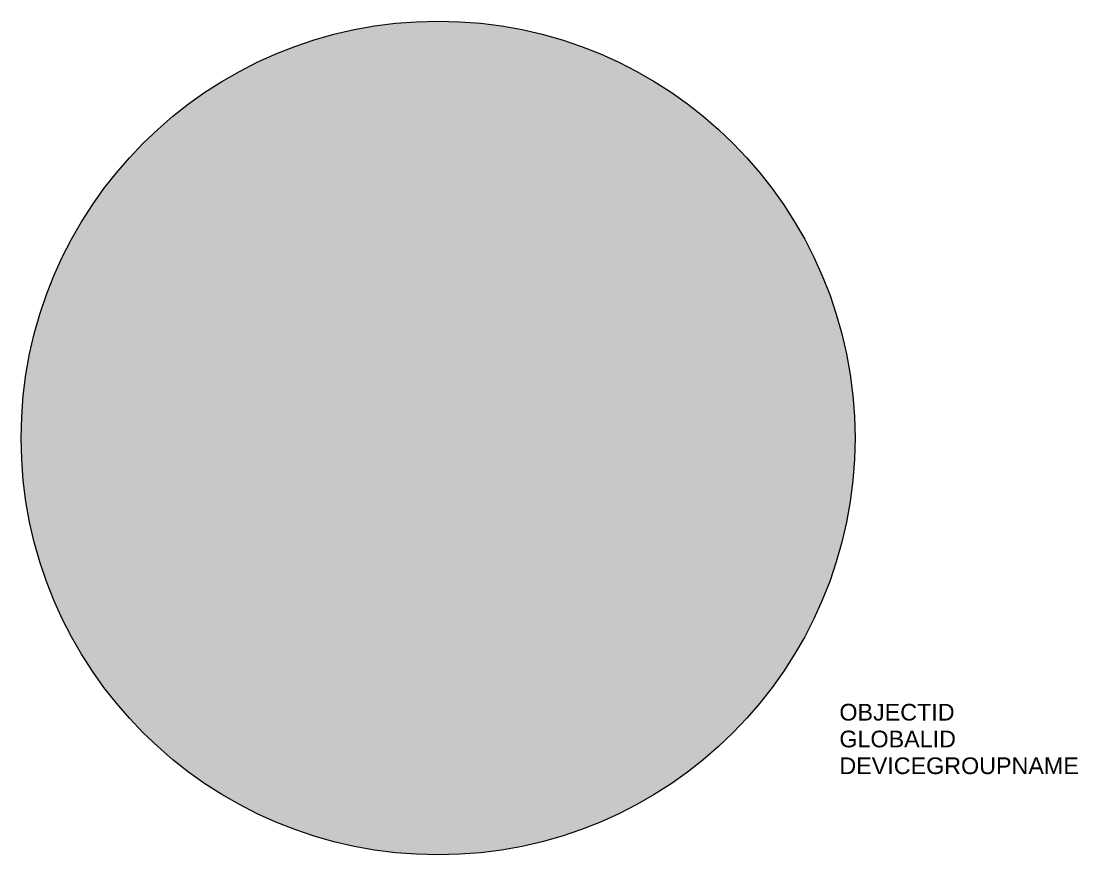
# Model space of a CAD drawing. Header units: feet. Extents: x -0.125 to 0.192, y -0.125 to 0.125.
import ezdxf

# ---------------------------------------------------------------- set-up
doc = ezdxf.new("R2010")
doc.units = ezdxf.units.FT
doc.header["$LTSCALE"] = 50
doc.header["$MEASUREMENT"] = 0
doc.linetypes.add('EESLU', pattern=[2, 1, 1])
doc.styles.get("Standard").update_dxf_attribs({"font": 'arial.ttf'})

msp = doc.modelspace()

# ---------------------------------------------------------------- hatches: boundary and pattern name
at = {"linetype": 'ByBlock', "true_color": 0x9c9c9c, "transparency": 33554687}
h = msp.add_hatch(color=253, dxfattribs=at)
h.dxf.hatch_style = 1
h.paths.add_polyline_path([(0.125, 0, 1), (-0.125, 0, 1)])

# ---------------------------------------------------------------- linework, layer by layer
at = {"color": 0, "linetype": 'ByBlock'}
msp.add_circle((0, 0), 0.125, dxfattribs=at)

# ---------------------------------------------------------------- texts
at = {"color": 0, "linetype": 'EESLU', "flags": 1}
for tag, p in [('OBJECTID', (0.12032, -0.08472)), ('GLOBALID', (0.12032, -0.09275)), ('DEVICEGROUPNAME', (0.12032, -0.10078))]:
    msp.add_attdef(tag, p, '', height=0.005, dxfattribs=at)

doc.saveas('drawing.dxf')
